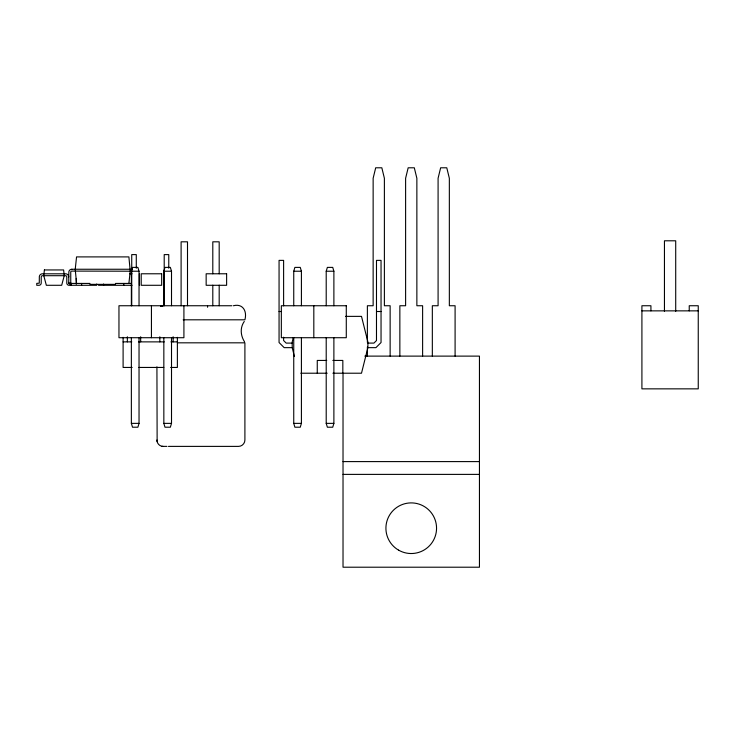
<?xml version="1.0" encoding="UTF-8"?>
<svg xmlns="http://www.w3.org/2000/svg" width="735" height="735" viewBox="0 0 735 735"><rect width="100%" height="100%" fill="white"/><g stroke="black" fill="none" stroke-linecap="round" stroke-linejoin="round"><path stroke-width="1.1" d="M128.901 283.434L130.214 271.096L128.901 256.901L76.55 256.901L75.236 269.249L76.55 283.434M293.32 337.494L292.208 341.94L292.208 347.646L294.432 356.539M345.487 316.372L361.501 316.372L367.895 341.94L367.895 347.646L361.501 373.215L332.909 373.215M163.841 305.742L163.841 271.224L164.989 267.393L170.355 267.393L171.512 271.224L171.512 305.742M139.034 337.714L139.034 423.369L137.886 427.21L132.511 427.21L131.363 423.369L131.363 337.714M171.512 337.714L171.512 423.369L170.355 427.21L164.989 427.21L163.841 423.369L163.841 337.714M293.743 305.742L293.743 271.224L294.891 267.393L300.257 267.393L301.414 271.224L301.414 305.742M326.211 305.742L326.211 271.224L327.369 267.393L332.735 267.393L333.883 271.224L333.883 305.742M301.414 337.714L301.414 423.369L300.257 427.21L294.891 427.21L293.743 423.369L293.743 337.714M333.883 337.714L333.883 423.369L332.735 427.21L327.369 427.21L326.211 423.369L326.211 337.714M244.268 321.452C239.849 327.691 240.538 335.619 244.535 341.83M161.498 305.962L163.096 305.742A6.394 6.174 90 0 0 160.735 306.229A6.394 6.174 -90 0 1 161.498 305.962L160.735 305.962M71.809 269.249L132.502 269.249M139.034 305.742L139.034 271.224L71.809 271.096A1.029 1.029 0 0 0 70.744 272.106L70.762 282.424A1.029 1.029 0 0 0 71.809 283.425L89.936 283.434L89.936 284.362L115.505 284.362L115.505 283.434L131.455 283.434M163.841 271.224L171.512 271.224M293.743 271.224L301.414 271.224M326.211 271.224L333.883 271.224M129.755 273.778L132.034 273.778M98.508 285.29L132.034 285.29M231.865 305.742L118.96 305.742L118.96 337.714L183.915 337.714L183.915 305.742M233.372 305.742C242.936 303.261 247.263 311.227 244.902 319.808L183.171 319.808M641.912 310.859L698.25 310.859M279.061 311.511L281.34 311.511M376.485 311.511L381.042 311.511M123.103 341.876L131.795 341.876M138.446 341.876L164.273 341.876M170.915 341.876L177.383 341.876M177.778 342.822L244.902 342.822L244.902 439.999C244.966 443.407 241.925 446.457 238.508 446.384L168.462 446.384M292.208 343.098L286.172 343.098L283.609 340.535L283.609 337.19M367.895 343.098L373.931 343.098L376.485 340.535L376.485 260.374L381.042 260.374L381.042 342.528L375.925 347.646L367.895 347.646M292.208 347.646L284.179 347.646L279.061 342.528L279.061 260.374L283.609 260.374L283.609 305.833M364.808 356.117L479.45 356.117L479.45 567.209L343.024 567.209L343.024 373.316M326.744 360.435L317.263 360.435L317.263 373.215M332.826 360.435L342.832 360.435L342.832 373.215M132.153 367.445L123.103 367.445L123.103 337.319M138.933 367.445L163.813 367.445M170.594 367.445L177.383 367.445L177.383 337.319M300.799 373.215L327.194 373.215M131.363 423.369L139.034 423.369M163.841 423.369L171.512 423.369M293.743 423.369L301.414 423.369M326.211 423.369L333.883 423.369M161.792 446.384L166.928 446.384M343.024 461.598L479.45 461.598M343.024 474.387L479.45 474.387M139.034 271.224L137.886 267.393L132.511 267.393L131.363 271.224L131.363 305.742M163.096 446.384A6.394 6.174 -90 0 1 157.134 441.652L156.923 366.829M157.134 441.652L156.923 439.999M68.713 276.911L68.695 276.562A3.197 3.197 0 0 0 65.939 273.806L42.088 273.806A3.197 3.197 0 0 0 39.332 276.562L39.277 283.168L36.75 283.37L36.75 285.29L38.992 285.29A2.242 2.242 0 0 0 41.224 283.048L41.224 276.976A1.277 1.277 0 0 1 42.501 275.698L65.516 275.698A1.277 1.277 0 0 1 66.793 276.976L66.793 283.048A2.242 2.242 0 0 0 69.035 285.29L71.267 285.29L71.267 283.37L68.732 283.131L68.842 272.106A2.912 2.912 0 0 1 71.809 269.276M689.237 310.859L689.237 305.742L698.25 305.742L698.25 388.852L641.912 388.852L641.912 305.742L650.925 305.742L650.925 310.859M675.713 311.337L675.713 240.795L664.449 240.795L664.449 311.337M455.094 356.117L455.094 305.742L449.342 305.742L449.342 178.265L446.779 167.791L440.642 167.791L438.088 178.265L438.088 305.742L432.336 305.742L432.336 356.117M422.616 356.117L422.616 305.742L416.864 305.742L416.864 178.265L414.31 167.791L408.173 167.791L405.61 178.265L405.61 305.742L399.858 305.742L399.858 356.117M390.138 356.117L390.138 305.742L384.387 305.742L384.387 178.265L381.832 167.791L375.695 167.791L373.141 178.265L373.141 305.742L367.381 305.742L367.381 342.381M367.381 346.966L367.381 356.117M313.817 305.742L313.817 337.714M219.186 273.778L219.186 241.815L212.801 241.815L212.801 273.778M219.186 285.198L219.186 305.742M212.801 285.198L212.801 305.742M207.582 306.146L207.582 307.267M187.499 305.742L187.499 241.815L181.104 241.815L181.104 305.742M173.129 336.768L173.129 341.876M168.765 268.238L168.765 254.604L164.208 254.604L164.208 305.742M159.835 336.768L159.835 341.876M151.438 305.742L151.438 337.714M140.661 336.768L140.661 341.876M139.42 273.778L139.42 285.29M136.287 268.238L136.287 254.604L131.73 254.604L131.73 305.742M127.357 336.768L127.357 341.876M123.82 283.434L123.82 285.29M103.617 284.013L103.617 285.29M96.717 284.013L96.717 285.29L71.809 285.29A2.912 2.912 0 0 1 70.33 284.904M81.631 283.434L81.631 285.29M76.256 278.418L76.256 284.243M69.448 284.169A2.912 2.912 0 0 1 68.805 282.424M44.394 269.947L43.778 275.698L46.342 285.29L61.685 285.29L64.239 275.698L63.623 269.947L44.394 269.947M161.663 273.778L141.212 273.778L141.212 285.29L161.663 285.29L161.663 273.778M226.619 273.778L206.158 273.778L206.158 285.29L226.619 285.29L226.619 273.778M346.286 305.742L281.34 305.742L281.34 337.714L346.286 337.714L346.286 305.742M398.581 550.138A25.312 25.312 0 0 0 436.553 528.217A25.312 25.312 0 0 0 398.581 506.286A25.312 25.312 0 0 0 398.581 550.138"/></g></svg>
